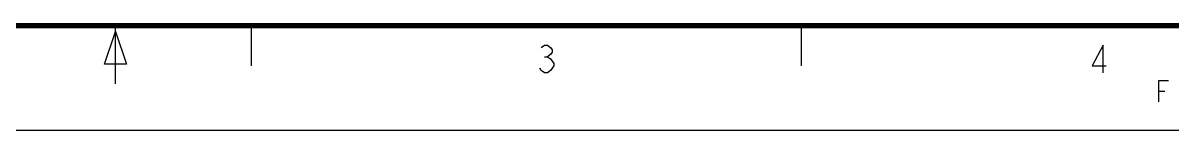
# Model space of a CAD drawing. Header units: millimetres. Extents: x 0 to 2520, y 0 to 1796.
# Drawn here: x 627 to 1254, y 0 to 58 of the extents above; entities that cross this region are included whole.
import ezdxf

# ---------------------------------------------------------------- set-up
doc = ezdxf.new("R2010")
doc.units = ezdxf.units.MM
doc.header["$LTSCALE"] = 50

msp = doc.modelspace()

# ---------------------------------------------------------------- linework, layer by layer
at = {"color": 7, "linetype": 'Continuous'}
for p, q in [((153, 57), (2461.612, 57)), ((153, 57), (1141.612, 57)), ((751.612, 35.152), (751.612, 57)), ((1051.612, 35.152), (1051.612, 57)), ((671.306, 35.9), (677.306, 53.9)), ((677.306, 25.322), (677.306, 56.24)), ((677.306, 53.9), (683.306, 35.9)), ((911.339, 40.078), (913.027, 40.078)), ((683.306, 35.9), (671.306, 35.9)), ((1246.568, 21.248), (1249.848, 21.248)), ((0, 0), (2520, 0))]:
    msp.add_line(p, q, dxfattribs=at)
at = {"color": 7, "linetype": 'Continuous', "const_width": 3}
msp.add_lwpolyline([(2461.612, 57), (153, 57)], dxfattribs=at)
at = {"color": 7, "linetype": 'Continuous'}
for points in [[(909.652, 45.078), (911.339, 46.328), (913.027, 46.328), (914.714, 45.078), (915.558, 43.828), (915.558, 42.578), (914.714, 41.328), (913.027, 40.078), (914.714, 38.828), (915.558, 37.578), (916.402, 36.328), (916.402, 35.078), (915.558, 33.828), (914.714, 32.578), (913.027, 31.328), (911.339, 31.328), (909.652, 32.578), (908.808, 33.828)], [(1216.147, 31.328), (1216.147, 46.328), (1210.241, 35.078), (1217.834, 35.078)], [(1246.568, 15.416), (1246.568, 27.08), (1251.816, 27.08)]]:
    msp.add_lwpolyline(points, dxfattribs=at)

doc.saveas('drawing.dxf')
